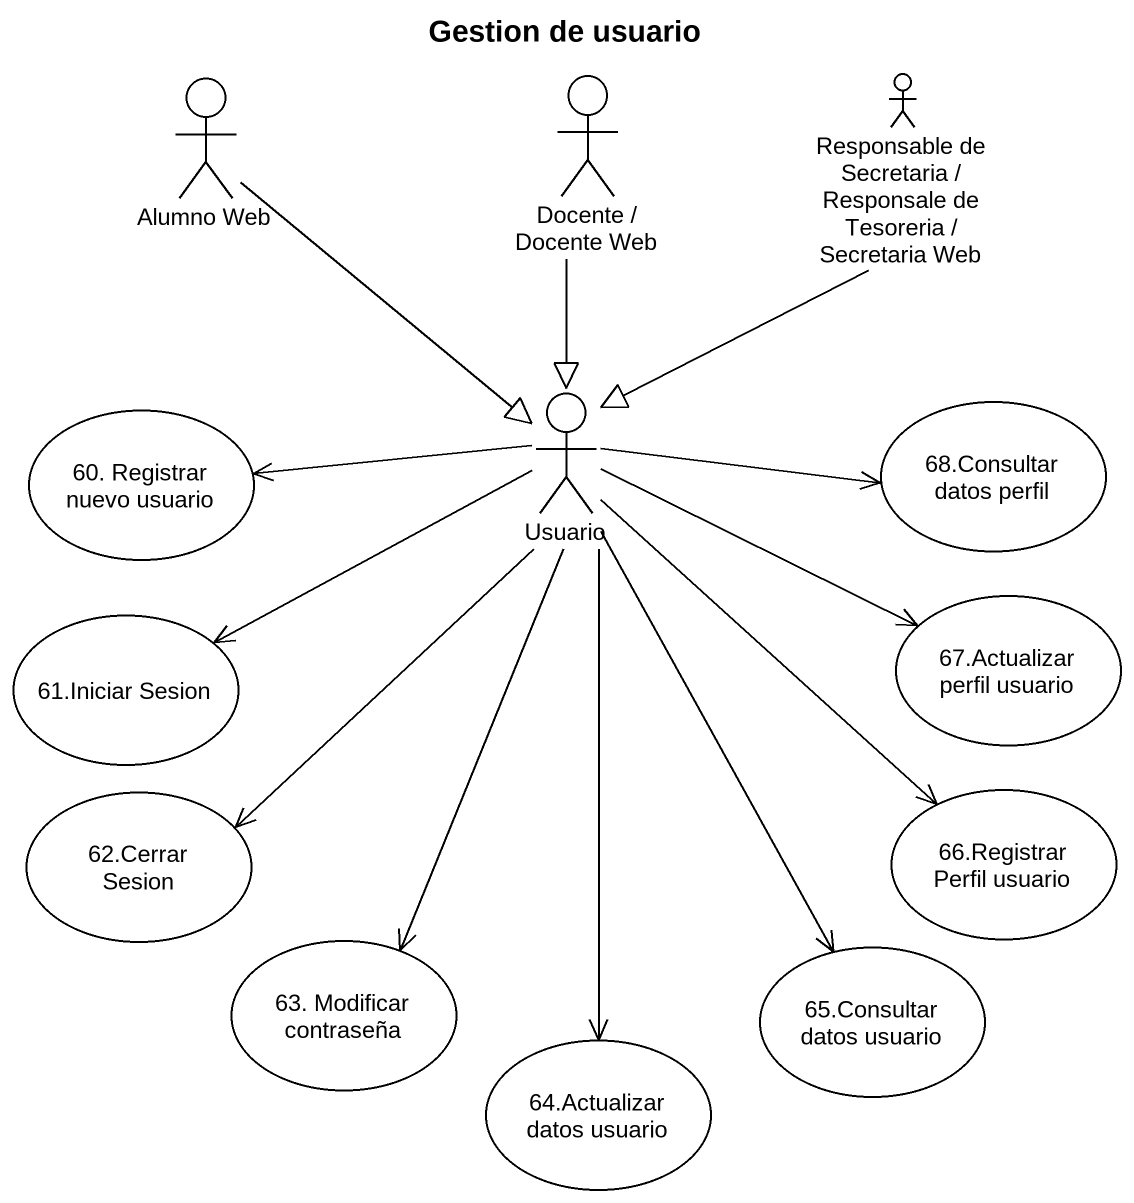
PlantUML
@startuml
title Gestion de usuario
actor "Docente / Docente Web" as Docente_Docente_Web
actor "Responsable de Secretaria / Responsale de Tesoreria / Secretaria Web" as Responsable_de_Secretaria
actor "Alumno Web" as Alumno_Web
usecase "60. Registrar nuevo usuario" as u60_Registrar_nuevo_usuario
actor Usuario
usecase "68.Consultar datos perfil" as u68_Consultar_datos_perfil
usecase "61.Iniciar Sesion" as u61_Iniciar_Sesion
usecase "67.Actualizar perfil usuario" as u67_Actualizar_perfil_usuario
usecase "62.Cerrar Sesion" as u62_Cerrar_Sesion
usecase "66.Registrar Perfil usuario" as u66_Registrar_Perfil_usuario
usecase "63. Modificar contraseña" as u63_Modificar_contraseña
usecase "65.Consultar datos usuario" as u65_Consultar_datos_usuario
usecase "64.Actualizar datos usuario" as u64_Actualizar_datos_usuario
Docente_Docente_Web --|> Usuario
Responsable_de_Secretaria --|> Usuario
Alumno_Web --|> Usuario
Usuario -left-> u60_Registrar_nuevo_usuario
Usuario -right-> u68_Consultar_datos_perfil
Usuario -left-> u61_Iniciar_Sesion
Usuario -right-> u67_Actualizar_perfil_usuario
Usuario --> u62_Cerrar_Sesion
Usuario --> u66_Registrar_Perfil_usuario
Usuario --> u63_Modificar_contraseña
Usuario --> u65_Consultar_datos_usuario
Usuario --> u64_Actualizar_datos_usuario
@enduml
